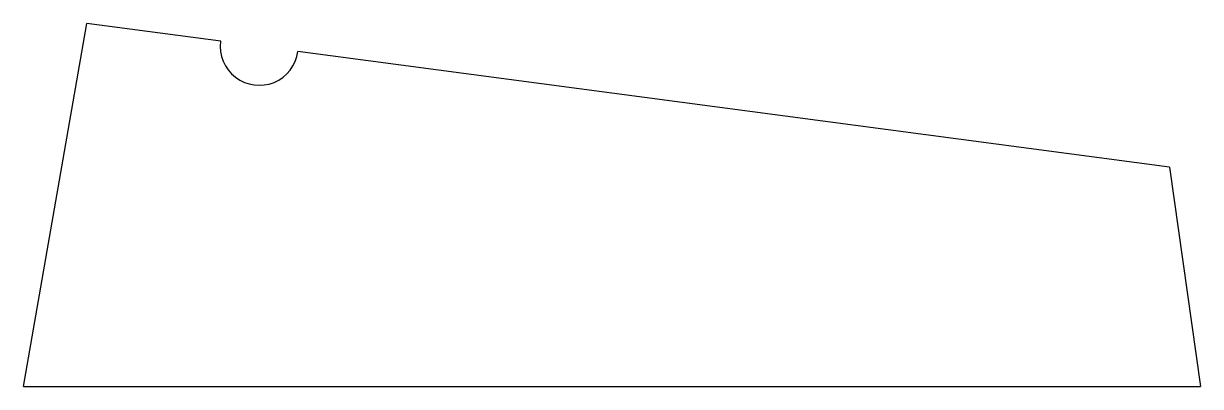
# Model space of a CAD drawing. Header units: metres. Extents: x 498 to 2159, y -1249 to -736.
import ezdxf

# ---------------------------------------------------------------- set-up
doc = ezdxf.new("R2010")
doc.units = ezdxf.units.M

msp = doc.modelspace()

# ---------------------------------------------------------------- linework, layer by layer
for p, q in [((498.2, -1249.2), (587.7, -736.2)), ((776.5, -761.2), (587.7, -736.2)), ((2115.6, -939.1), (885.6, -775.7)), ((2115.6, -939.1), (2159.5, -1249.2)), ((498.2, -1249.2), (2159.5, -1249.2))]:
    msp.add_line(p, q)
msp.add_arc((831, -768.5), 55, 172.4347, 352.4347)

doc.saveas('drawing.dxf')
